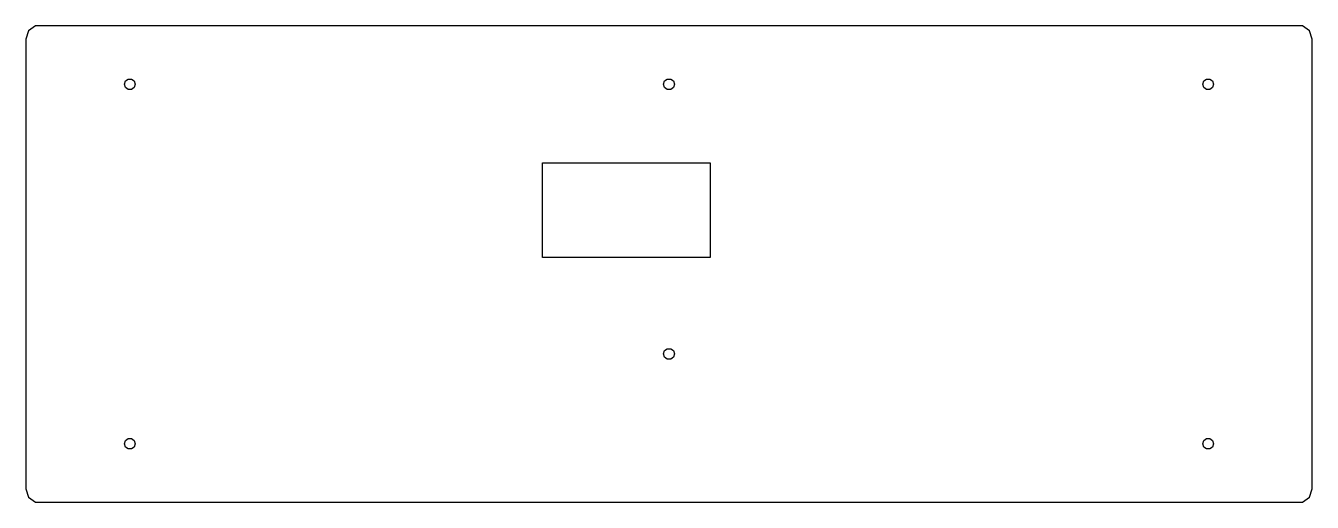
# Model space of a CAD drawing. Header units: metres. Extents: x -5.4 to 5.4, y -2 to 2.
import ezdxf

# ---------------------------------------------------------------- set-up
doc = ezdxf.new("R2010")
doc.units = ezdxf.units.M

msp = doc.modelspace()

# ---------------------------------------------------------------- linework, layer by layer
for p, q in [((-5.332, 1.94), (-5.354, 1.87)), ((-5.273, 1.982), (-5.332, 1.94)), ((5.273, 1.982), (-5.273, 1.982)), ((5.332, 1.94), (5.273, 1.982)), ((5.354, 1.87), (5.332, 1.94)), ((-5.354, 1.87), (-5.354, -1.87)), ((5.354, -1.87), (5.354, 1.87)), ((-4.533, 1.496), (-4.525, 1.523)), ((-4.525, 1.523), (-4.502, 1.539)), ((-4.502, 1.539), (-4.474, 1.539)), ((-4.474, 1.539), (-4.452, 1.523)), ((-4.452, 1.523), (-4.443, 1.496)), ((-0.045, 1.496), (-0.037, 1.523)), ((-0.037, 1.523), (-0.014, 1.539)), ((-0.014, 1.539), (0.014, 1.539)), ((0.014, 1.539), (0.037, 1.523)), ((0.037, 1.523), (0.045, 1.496)), ((4.443, 1.496), (4.452, 1.523)), ((4.452, 1.523), (4.474, 1.539)), ((4.474, 1.539), (4.502, 1.539)), ((4.502, 1.539), (4.525, 1.523)), ((4.525, 1.523), (4.533, 1.496)), ((-4.525, 1.469), (-4.533, 1.496)), ((-4.502, 1.453), (-4.525, 1.469)), ((-4.474, 1.453), (-4.502, 1.453)), ((-4.452, 1.469), (-4.474, 1.453)), ((-4.443, 1.496), (-4.452, 1.469)), ((-0.037, 1.469), (-0.045, 1.496)), ((-0.014, 1.453), (-0.037, 1.469)), ((0.014, 1.453), (-0.014, 1.453)), ((0.037, 1.469), (0.014, 1.453)), ((0.045, 1.496), (0.037, 1.469)), ((4.452, 1.469), (4.443, 1.496)), ((4.474, 1.453), (4.452, 1.469)), ((4.502, 1.453), (4.474, 1.453)), ((4.525, 1.469), (4.502, 1.453)), ((4.533, 1.496), (4.525, 1.469)), ((-1.053, 0.053), (-1.053, 0.841)), ((-1.053, 0.841), (0.344, 0.841)), ((0.344, 0.841), (0.344, 0.053)), ((0.344, 0.053), (-1.053, 0.053)), ((-0.045, -0.748), (-0.037, -0.721)), ((-0.037, -0.775), (-0.045, -0.748)), ((-0.037, -0.721), (-0.014, -0.705)), ((-0.014, -0.705), (0.014, -0.705)), ((0.014, -0.705), (0.037, -0.721)), ((0.037, -0.721), (0.045, -0.748)), ((0.045, -0.748), (0.037, -0.775)), ((-0.014, -0.791), (-0.037, -0.775)), ((0.014, -0.791), (-0.014, -0.791)), ((0.037, -0.775), (0.014, -0.791)), ((-4.533, -1.496), (-4.525, -1.469)), ((-4.525, -1.523), (-4.533, -1.496)), ((-4.525, -1.469), (-4.502, -1.453)), ((-4.502, -1.453), (-4.474, -1.453)), ((-4.474, -1.453), (-4.452, -1.469)), ((-4.452, -1.469), (-4.443, -1.496)), ((-4.443, -1.496), (-4.452, -1.523)), ((4.443, -1.496), (4.452, -1.469)), ((4.452, -1.523), (4.443, -1.496)), ((4.452, -1.469), (4.474, -1.453)), ((4.474, -1.453), (4.502, -1.453)), ((4.502, -1.453), (4.525, -1.469)), ((4.525, -1.469), (4.533, -1.496)), ((4.533, -1.496), (4.525, -1.523)), ((-4.502, -1.539), (-4.525, -1.523)), ((-4.474, -1.539), (-4.502, -1.539)), ((-4.452, -1.523), (-4.474, -1.539)), ((4.474, -1.539), (4.452, -1.523)), ((4.502, -1.539), (4.474, -1.539)), ((4.525, -1.523), (4.502, -1.539)), ((-5.354, -1.87), (-5.332, -1.94)), ((5.332, -1.94), (5.354, -1.87)), ((-5.332, -1.94), (-5.273, -1.982)), ((-5.273, -1.982), (5.273, -1.982)), ((5.273, -1.982), (5.332, -1.94))]:
    msp.add_line(p, q)

doc.saveas('drawing.dxf')
